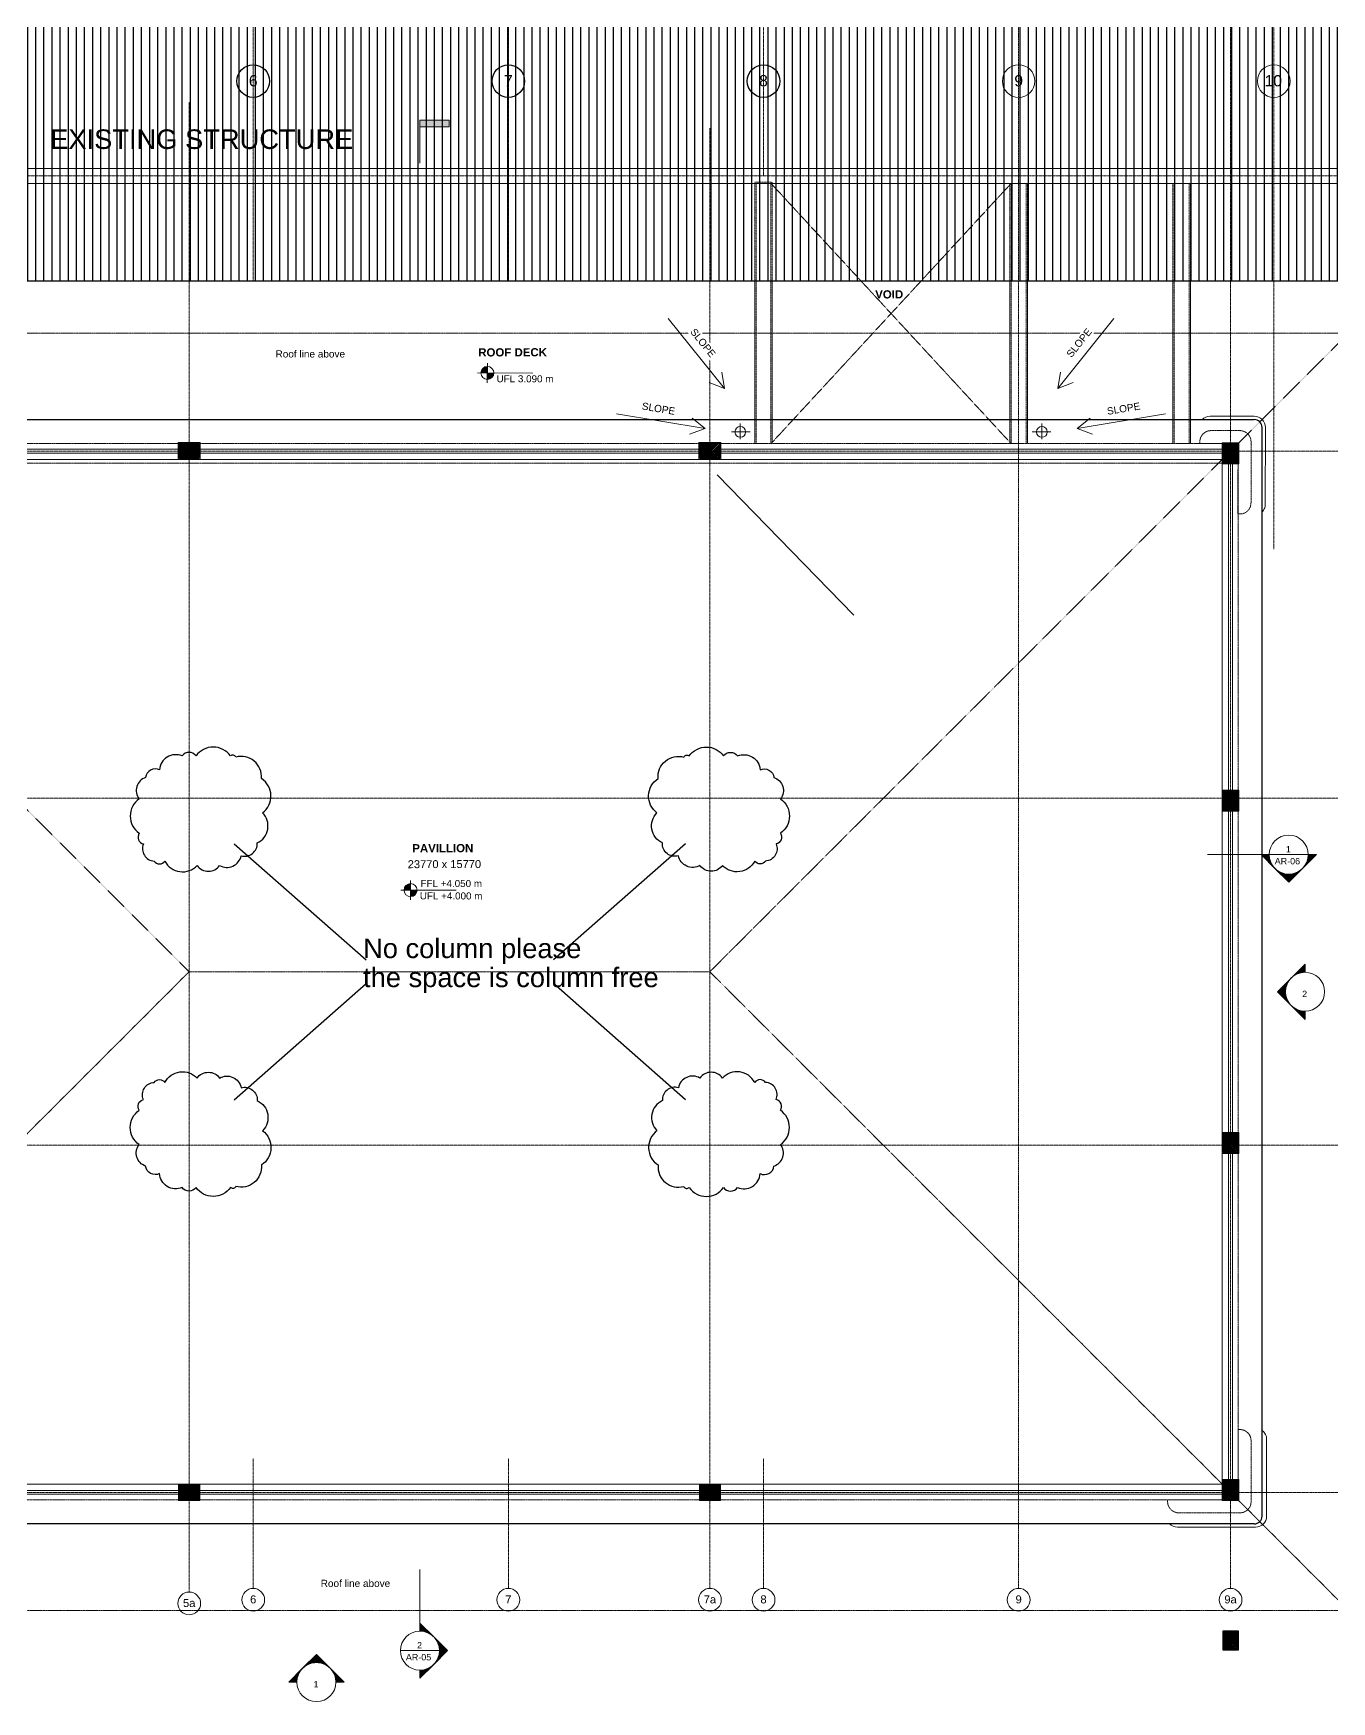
# Model space of a CAD drawing. Header units: millimetres. Extents: x 2659630 to 6742168, y -2425387 to -732288.
# Drawn here: x 4035450 to 4055396, y -1165443 to -1139807 of the extents above; entities that cross this region are included whole.
import ezdxf

# ---------------------------------------------------------------- set-up
doc = ezdxf.new("R2010")
doc.units = ezdxf.units.MM
for name, pattern in [('Grid Line', [22.225, 12.7, -3.175, 3.175, -3.175]), ('Hidden', [7.14375, 4.7625, -2.38125]), ('Overhead', [3.96875, 2.38125, -1.5875])]:
    doc.linetypes.add(name, pattern=pattern)
for name, color, linetype, lineweight in [('A-AREA-IDEN', 2, 'Continuous', 9), ('A-DETL-HDLN', 90, 'Hidden', 18), ('A-DETL-THIN', 151, 'Continuous', 18), ('A-FLOR-HRAL', 11, 'Continuous', 18), ('A-FLOR-OVHD', 1, 'Overhead', 18), ('A-GENM', 13, 'Continuous', 18), ('A-GRID-MODE', 80, 'Continuous', 0), ('A-hatch', 253, 'Continuous', 0), ('A-OVERHEAD LINE', 31, 'Continuous', 9), ('A-PLASTER', 50, 'Continuous', 0), ('A-TEXT', 211, 'Continuous', 9), ('A-WALL', 113, 'Continuous', 9), ('G-ANNO-DIMS', 111, 'Continuous', 9), ('G-ANNO-SYMB', 111, 'Continuous', 9), ('G-ANNO-TEXT', 231, 'Continuous', 9), ('licensing text', 7, 'Continuous', 5), ('S-GRID', 1, 'Continuous', 9), ('S-GRID-IDEN', 1, 'Continuous', 9)]:
    doc.layers.add(name, color=color, linetype=linetype, lineweight=lineweight)
for name, color, linetype in [('A-CORNICE', 20, 'Continuous'), ('A-LINE 08', 8, 'Continuous'), ('A-RCC LINE', 6, 'Continuous'), ('REVISION CLOUD', 7, 'Continuous')]:
    doc.layers.add(name, color=color, linetype=linetype)
doc.styles.add('Arial', font='arial.ttf', dxfattribs={"height": 123})
doc.styles.add('Arial_1', font='arial.ttf', dxfattribs={"height": 98.353293})
doc.styles.add('Arial_2', font='arial.ttf', dxfattribs={"height": 121.981135})
doc.styles.add('Arial_4', font='arial.ttf', dxfattribs={"height": 73.76497})
doc.styles.add('Arial_5', font='arial.ttf', dxfattribs={"height": 108.188623})
doc.styles.add('Arial_B', font='arialbd.ttf', dxfattribs={"height": 125.853552})

# ---------------------------------------------------------------- blocks, each defined once
blk = doc.blocks.new('Grid - M_Grid Head - Circle_02-314212-GROUND FLOOR PLAN_01')
at = {"layer": 'A-LINE 08'}
blk.add_circle((0, 0), 5, dxfattribs=at)
blk = doc.blocks.new('Spot Elevations - M_Spot Elevation - Target Filled-23738-GROUND FLOOR PLAN-01')
at = {"layer": 'G-ANNO-DIMS'}
h = blk.add_hatch(color=256, dxfattribs=at)
edge = h.paths.add_edge_path(flags=0)
edge.add_line((0, 0), (-2, 0))
edge.add_arc((0, 0), 2, 90, 180, ccw=False)
edge.add_line((0, 2), (0, 0))
h = blk.add_hatch(color=256, dxfattribs=at)
edge = h.paths.add_edge_path(flags=0)
edge.add_line((0, 0), (2, 0))
edge.add_arc((0, 0), 2, 270, 360, ccw=False)
edge.add_line((0, -2), (0, 0))
for p, q in [((-3, 0), (14, 0)), ((0, -3), (0, 3))]:
    blk.add_line(p, q, dxfattribs=at)
blk.add_circle((0, 0), 2, dxfattribs=at)
blk = doc.blocks.new('Section - M_Section Head - Filled-1049-GROUND FLOOR PLAN-01')
at = {"layer": 'G-ANNO-SYMB'}
h = blk.add_hatch(color=256, dxfattribs=at)
edge = h.paths.add_edge_path(flags=0)
edge.add_line((-6, 8.49), (-6, 6))
edge.add_arc((-6, 0), 6, 90, 135)
edge.add_line((-10.24, 4.24), (-6, 8.49))
h = blk.add_hatch(color=256, dxfattribs=at)
edge = h.paths.add_edge_path(flags=0)
edge.add_line((-6, 8.49), (-1.76, 4.24))
edge.add_arc((-6, 0), 6, 45, 90)
edge.add_line((-6, 6), (-6, 8.49))
h = blk.add_hatch(color=256, dxfattribs=at)
edge = h.paths.add_edge_path(flags=0)
edge.add_line((-14.49, 0), (-10.24, 4.24))
edge.add_arc((-6, 0), 6, 135, 180)
edge.add_line((-12, 0), (-14.49, 0))
h = blk.add_hatch(color=256, dxfattribs=at)
edge = h.paths.add_edge_path(flags=0)
edge.add_line((2.49, 0), (0, 0))
edge.add_arc((-6, 0), 6, 360, 405)
edge.add_line((-1.76, 4.24), (2.49, 0))
for p, q in [((-6, 8.49), (-14.49, 0)), ((-6, 8.49), (-10.24, 4.24)), ((-6, 8.49), (2.49, 0)), ((-6, 6), (-6, 8.49)), ((-6, 8.49), (-6, 6)), ((-1.76, 4.24), (-6, 8.49)), ((-10.24, 4.24), (-14.49, 0)), ((-12, 0), (-14.49, 0)), ((-14.49, 0), (-12, 0)), ((2.49, 0), (-1.76, 4.24)), ((0, 0), (2.49, 0)), ((0, 0), (2.49, 0))]:
    blk.add_line(p, q, dxfattribs=at)
for start, end in [(360, 180), (90, 135), (45, 90), (135, 180), (180, 360), (360, 45)]:
    blk.add_arc((-6, 0), 6, start, end, dxfattribs=at)
blk = doc.blocks.new('Section - M_Section Tail - Filled-28045-GROUND FLOOR PLAN-01')
at = {"layer": 'G-ANNO-SYMB'}
blk.add_hatch(color=256, dxfattribs=at).paths.add_polyline_path([(0, 9), (0, 0), (-2, 0), (-2, 9)], flags=0)
for p, q in [((0, 9), (-2, 9)), ((-2, 9), (-2, 0)), ((0, 0), (0, 9)), ((-2, 0), (0, 0))]:
    blk.add_line(p, q, dxfattribs=at)
blk = doc.blocks.new('Grid - M_Grid Head - Circle-24584-GROUND FLOOR PLAN-01')
at = {"layer": 'A-GRID-MODE'}
blk.add_circle((0, 0), 3.5, dxfattribs=at)

msp = doc.modelspace()

# ---------------------------------------------------------------- hatches: boundary and pattern name
at = {"layer": 'A-hatch', "true_color": 0x939598}
h = msp.add_hatch(dxfattribs=at)
h.set_pattern_fill('ANSI31', color=252, scale=5, angle=359.9997012)
h.set_pattern_definition([(44.99970117, (-4281815.864, -3257686.883), (-11.225261605, 11.225378697), [])])
h.paths.add_polyline_path([(4037693.911, -1146111.609), (4037693.911, -1146341.572), (4037993.911, -1146341.573), (4037993.911, -1146111.609)])
h = msp.add_hatch(dxfattribs=at)
h.set_pattern_fill('ANSI31', color=252, scale=5, angle=359.9997012)
h.set_pattern_definition([(44.99970117, (-4273815.774, -3257686.885), (-11.225261605, 11.225378697), [])])
h.paths.add_polyline_path([(4045993.977, -1146341.574), (4045993.977, -1146111.61), (4045693.977, -1146111.799), (4045693.977, -1146341.762)])
h = msp.add_hatch(dxfattribs=at)
h.set_pattern_fill('ANSI31', color=252, scale=5, angle=359.9997012)
h.set_pattern_definition([(44.99970117, (-4265927.365, -3257686.915), (-11.225261605, 11.225378697), [])])
h.paths.add_polyline_path([(4053727.384, -1146411.779), (4053957.384, -1146411.779), (4053957.386, -1146111.776), (4053727.386, -1146111.774)])
h = msp.add_hatch(dxfattribs=at)
h.set_pattern_fill('ANSI31', color=252, scale=5, angle=359.9997012)
h.set_pattern_definition([(44.99970117, (-4265927.392, -3262871.922), (-11.225261605, 11.225378697), [])])
h.paths.add_polyline_path([(4053957.358, -1151446.781), (4053727.358, -1151446.781), (4053727.356, -1151746.781), (4053847.356, -1151746.782), (4053957.356, -1151746.782)])
h = msp.add_hatch(dxfattribs=at)
h.set_pattern_fill('ANSI31', color=252, scale=5, angle=359.9997012)
h.set_pattern_definition([(44.99970117, (-4265927.383, -3268189.012), (-11.225261605, 11.225378697), [])])
h.paths.add_polyline_path([(4053957.368, -1156706.781), (4053727.368, -1156706.781), (4053727.366, -1157006.781), (4053957.366, -1157006.782)])
h = msp.add_hatch(dxfattribs=at)
h.set_pattern_fill('ANSI31', color=252, scale=5, angle=359.9997012)
h.set_pattern_definition([(44.99970117, (-4265927.422, -3273466.93), (-11.225261605, 11.225378697), [])])
h.paths.add_polyline_path([(4053957.328, -1162041.781), (4053727.328, -1162041.781), (4053727.326, -1162341.789), (4053847.327, -1162341.789), (4053957.326, -1162341.79)])
h = msp.add_hatch(dxfattribs=at)
h.set_pattern_fill('ANSI31', color=252, scale=5, angle=359.9997012)
h.set_pattern_definition([(44.99970117, (-4281815.864, -3273686.885), (-11.225261605, 11.225378697), [])])
h.paths.add_polyline_path([(4037693.911, -1162111.611), (4037693.911, -1162341.574), (4037993.911, -1162341.575), (4037993.911, -1162111.611)])
h = msp.add_hatch(dxfattribs=at)
h.set_pattern_fill('ANSI31', color=252, scale=5, angle=359.9997012)
h.set_pattern_definition([(44.99970117, (-4273815.774, -3273686.887), (-11.225261605, 11.225378697), [])])
h.paths.add_polyline_path([(4045993.977, -1162341.576), (4045993.977, -1162111.612), (4045693.977, -1162111.801), (4045693.977, -1162341.764)])
h = msp.add_hatch(dxfattribs=at)
h.set_pattern_fill('ANSI31', color=252, scale=5, angle=359.9997012)
h.set_pattern_definition([(44.99970117, (-4265917.032, -3275778.854), (-11.225261605, 11.225378697), [])])
h.paths.add_polyline_path([(4053957.37, -1164653.875), (4053727.37, -1164653.875), (4053727.367, -1164353.844), (4053957.367, -1164353.844)])

# ---------------------------------------------------------------- linework, layer by layer
at = {"layer": 'A-CORNICE'}
for p, q in [((4029477.368, -1145741.779), (4054207.368, -1145741.779)), ((4054327.368, -1162591.781), (4054327.368, -1145861.779)), ((4054207.368, -1162711.781), (4029477.368, -1162711.781))]:
    msp.add_line(p, q, dxfattribs=at)
for centre, start, end in [((4054207.368, -1145861.779), 0, 90), ((4054207.368, -1145861.779), 0, 90), ((4054207.368, -1162591.781), 270, 0)]:
    msp.add_arc(centre, 120, start, end, dxfattribs=at)
at = {"layer": 'A-DETL-HDLN'}
for p, q in [((4029727.368, -1146111.779), (4053957.368, -1146111.779)), ((4053957.368, -1162341.781), (4053957.368, -1146111.779)), ((4029727.368, -1146411.779), (4053957.368, -1146411.779)), ((4053957.368, -1162341.781), (4029727.368, -1162341.781))]:
    msp.add_line(p, q, dxfattribs=at)
at = {"layer": 'A-DETL-THIN'}
for p, q in [((4046067.952, -1145266.52), (4045204.679, -1144189.877)), ((4051186.744, -1145266.52), (4052050.017, -1144189.877)), ((4045770.61, -1145878.275), (4044409.367, -1145651.521)), ((4051484.086, -1145878.275), (4052845.329, -1145651.521)), ((4046310.654, -1146044.324), (4046310.654, -1145803.172)), ((4050944.041, -1146044.324), (4050944.041, -1145803.172)), ((4046461.77, -1145931.335), (4046175.202, -1145931.335)), ((4050792.926, -1145931.335), (4051079.494, -1145931.335))]:
    msp.add_line(p, q, dxfattribs=at)
for points in [[(4045831.984, -1145169.854), (4046067.952, -1145266.52), (4046024.885, -1145015.183)], [(4051422.712, -1145169.854), (4051186.744, -1145266.52), (4051229.811, -1145015.183)], [(4045530.299, -1145963.575), (4045770.61, -1145878.275), (4045570.927, -1145719.683)], [(4051724.396, -1145963.575), (4051484.086, -1145878.275), (4051683.769, -1145719.683)]]:
    msp.add_lwpolyline(points, dxfattribs=at)
for centre in [(4046310.654, -1145931.335), (4050944.041, -1145931.335)]:
    msp.add_circle(centre, 82.552, dxfattribs=at)
at = {"layer": 'A-FLOR-HRAL', "extrusion": (0, -7.12328e-06, 1)}
for p, q in [((4037673.803, -1146196.779), (4029969.368, -1146196.778)), ((4037673.803, -1146256.779), (4029969.368, -1146256.778)), ((4038013.911, -1146196.779), (4045673.87, -1146196.778)), ((4038013.911, -1146256.779), (4045673.87, -1146256.778)), ((4046013.977, -1146196.778), (4053715.368, -1146196.777)), ((4046013.977, -1146256.778), (4053715.368, -1146256.777))]:
    msp.add_line(p, q, dxfattribs=at)
at = {"layer": 'A-FLOR-HRAL'}
for p, q in [((4053812.368, -1151434.781), (4053812.368, -1146423.779)), ((4053872.368, -1151434.781), (4053872.368, -1146423.779)), ((4053812.368, -1156694.781), (4053812.368, -1151758.781)), ((4053872.368, -1156694.781), (4053872.368, -1151758.781)), ((4053812.368, -1162029.781), (4053812.368, -1157018.781)), ((4053872.368, -1162029.781), (4053872.368, -1157018.781)), ((4037681.911, -1162196.781), (4029969.368, -1162196.781)), ((4037681.911, -1162256.781), (4029969.368, -1162256.781)), ((4045681.977, -1162196.781), (4038005.911, -1162196.781)), ((4045681.977, -1162256.781), (4038005.911, -1162256.781)), ((4053715.332, -1162196.781), (4046005.977, -1162196.781)), ((4053715.332, -1162256.781), (4046005.977, -1162256.781))]:
    msp.add_line(p, q, dxfattribs=at)
at = {"layer": 'A-FLOR-OVHD'}
for p, q in [((4050587.368, -1163702.506), (4050587.368, -1124047.094)), ((4050452.285, -1143612.087), (4050452.286, -1142112.088)), ((4050472.284, -1146111.779), (4050472.286, -1142112.088)), ((4050702.134, -1142112.088), (4050702.131, -1146111.779)), ((4050722.134, -1142112.088), (4050722.133, -1143612.088)), ((4052957.369, -1143612.1, 0), (4052957.37, -1142112.088, 0)), ((4052977.368, -1142112.069, 0), (4052977.368, -1146111.779, 0)), ((4053207.368, -1146111.779, 0), (4053207.368, -1142112.099, 0)), ((4053227.371, -1142112.088, 0), (4053227.37, -1143612.101, 0))]:
    msp.add_line(p, q, dxfattribs=at)
for points in [[(4046532.24, -1143612.067), (4046532.222, -1142092.067), (4046802.361, -1142092.067), (4046802.379, -1143612.068)], [(4046552.27, -1146112.013), (4046552.223, -1142112.067), (4046782.361, -1142112.067), (4046782.408, -1146112.013)]]:
    msp.add_lwpolyline(points, dxfattribs=at)
for points in [[(4053372.317, -1146111.771, -0.457417609), (4053542.317, -1145911.771), (4053987.363, -1145911.779, -0.414213562), (4054157.363, -1146081.779), (4054157.12, -1147021.818, -0.414213562), (4053987.12, -1147191.818), (4053957.12, -1147191.818), (4053957.368, -1146111.779), (4053372.317, -1146111.772)], [(4052877.368, -1162341.791, 0.457417609), (4053047.368, -1162541.791), (4053987.368, -1162541.781, 0.414213562), (4054157.368, -1162371.781), (4054157.368, -1161431.781, 0.414213562), (4053987.368, -1161261.781), (4053957.368, -1161261.781), (4053957.373, -1162341.781), (4052877.368, -1162341.791)]]:
    msp.add_lwpolyline(points, format="xyb", close=True, dxfattribs=at)
at = {"layer": 'A-GENM'}
for p, q in [((4053372.323, -1146111.879), (4053352.323, -1146111.879)), ((4053487.323, -1146111.879), (4053372.323, -1146111.879)), ((4053957.089, -1147191.899), (4053957.088, -1147076.899)), ((4053957.124, -1147191.818), (4053957.124, -1147076.818))]:
    msp.add_line(p, q, dxfattribs=at)
at = {"layer": 'A-LINE 08'}
msp.add_line((4018212.284, -1143611.919), (4075122.284, -1143612.216), dxfattribs=at)
at = {"layer": 'A-OVERHEAD LINE', "linetype": 'Hidden'}
for p, q in [((4046782.409, -1146112.013), (4050472.287, -1142112.09)), ((4046782.429, -1142112.068), (4050472.127, -1146111.888)), ((4037842.369, -1154226.78), (4028027.368, -1144411.779)), ((4055657.368, -1144411.779), (4045842.368, -1154226.78)), ((4037842.369, -1154226.78), (4028027.368, -1164041.781)), ((4037842.369, -1154226.78), (4045842.368, -1154226.78)), ((4055657.368, -1164041.781), (4045842.368, -1154226.78))]:
    msp.add_line(p, q, dxfattribs=at)
msp.add_lwpolyline([(4055657.368, -1164041.781), (4028027.368, -1164041.781), (4028027.368, -1158706.781), (4023297.368, -1158706.781), (4023297.368, -1149746.781), (4028027.368, -1149746.781), (4028027.368, -1144411.779), (4055657.368, -1144411.779)], close=True, dxfattribs=at)
at = {"layer": 'A-PLASTER'}
for p, q in [((4053527.367, -1145691.85), (4054207.356, -1145691.831)), ((4054377.357, -1145861.83), (4054377.123, -1147041.897)), ((4054397.368, -1162591.781), (4054397.368, -1161411.781)), ((4053027.367, -1162761.791), (4054227.368, -1162761.781))]:
    msp.add_line(p, q, dxfattribs=at)
for points in [[(4037673.803, -1146091.88), (4038013.911, -1146091.88), (4038013.911, -1146353.779), (4037673.803, -1146353.779)], [(4045673.87, -1146091.88), (4046013.977, -1146091.88), (4046013.977, -1146353.779), (4045673.87, -1146353.779)], [(4053715.368, -1146099.779), (4053969.368, -1146099.779), (4053969.368, -1146423.779), (4053715.368, -1146423.779)], [(4053969.359, -1151434.781), (4053715.368, -1151434.781), (4053715.368, -1151758.781), (4053969.359, -1151758.781)], [(4053715.376, -1156694.781), (4053969.362, -1156694.781), (4053969.355, -1157018.781), (4053715.368, -1157018.781)], [(4053715.332, -1162029.781), (4053969.368, -1162029.781), (4053969.368, -1162353.781), (4053715.332, -1162353.781)], [(4037681.911, -1162099.78), (4038005.911, -1162099.782), (4038005.911, -1162353.785), (4037681.911, -1162353.782)], [(4045681.977, -1162099.781), (4046005.977, -1162099.781), (4046005.977, -1162353.783), (4045681.977, -1162353.783)]]:
    msp.add_lwpolyline(points, close=True, dxfattribs=at)
for centre, start, end in [((4053527.368, -1145861.851), 90.0002868, 135.0647788), ((4054207.356, -1145861.831), 0.0003227, 90.0002868), ((4054207.123, -1147041.898), 314.9016769, 321.4288555), ((4054207.123, -1147041.898), 321.4288593, 334.2860009), ((4054207.123, -1147041.898), 334.2860019, 347.1431438), ((4054207.123, -1147041.898), 347.1431444, 0.0002868), ((4054227.368, -1161411.781), 51.4285731, 53.9681214), ((4054227.368, -1161411.781), 38.5714313, 51.428572), ((4054227.368, -1161411.781), 25.714286, 38.5714275), ((4054227.368, -1161411.781), 12.857143, 25.7142848), ((4054227.368, -1161411.781), 0, 12.8571424), ((4053027.367, -1162591.791), 224.9010425, 270), ((4054227.368, -1162591.781), 270, 359.9999641)]:
    msp.add_arc(centre, 170, start, end, dxfattribs=at)
at = {"layer": 'A-RCC LINE'}
for points in [[(4037693.911, -1146111.778), (4037993.911, -1146111.78), (4037993.911, -1146341.783), (4037693.911, -1146341.78)], [(4045693.977, -1146111.779), (4045993.977, -1146111.779), (4045993.977, -1146341.781), (4045693.977, -1146341.781)], [(4053727.368, -1146111.779), (4053957.368, -1146111.779), (4053957.368, -1146411.779), (4053727.368, -1146411.779)], [(4053957.359, -1151446.781), (4053727.368, -1151446.781), (4053727.368, -1151746.781), (4053957.359, -1151746.781)], [(4053727.375, -1156706.781), (4053957.362, -1156706.781), (4053957.355, -1157006.781), (4053727.368, -1157006.781)], [(4053727.332, -1162041.781), (4053957.368, -1162041.781), (4053957.368, -1162341.781), (4053727.332, -1162341.781)], [(4037693.911, -1162111.78), (4037993.911, -1162111.782), (4037993.911, -1162341.784), (4037693.911, -1162341.782)], [(4045693.977, -1162111.781), (4045993.977, -1162111.781), (4045993.977, -1162341.783), (4045693.977, -1162341.783)], [(4053727.368, -1164353.859), (4053957.368, -1164353.859), (4053957.368, -1164653.859), (4053727.368, -1164653.859)]]:
    msp.add_lwpolyline(points, close=True, dxfattribs=at)
at = {"layer": 'A-WALL'}
for p, q in [((4019942.295, -1141881.261), (4073392.293, -1141883.134)), ((4073622.292, -1142112.951), (4019712.294, -1142111.5)), ((4050452.284, -1146111.779), (4050452.285, -1143612.087)), ((4050722.133, -1143612.088), (4050722.131, -1146111.779)), ((4052957.368, -1146111.779, 0), (4052957.369, -1143612.1, 0)), ((4053227.37, -1143612.101, 0), (4053227.368, -1146111.779, 0)), ((4029969.368, -1146353.779), (4053715.368, -1146353.779)), ((4053202.265, -1146342.047), (4053202.265, -1146342.047)), ((4053715.368, -1162099.781), (4053715.368, -1146353.779)), ((4053957.368, -1161261.781), (4053957.368, -1161376.781)), ((4053715.368, -1162099.781), (4029969.368, -1162099.781))]:
    msp.add_line(p, q, dxfattribs=at)
for points in [[(4046532.27, -1146112.014), (4046532.24, -1143612.067)], [(4046802.379, -1143612.068), (4046802.408, -1146112.013)]]:
    msp.add_lwpolyline(points, dxfattribs=at)
at = {"layer": 'G-ANNO-SYMB'}
for p, q in [((4041388.368, -1141143.355), (4041388.368, -1141803.053)), ((4054436.926, -1152426.976), (4053488.334, -1152426.976)), ((4054436.926, -1152426.976), (4055036.926, -1152426.976)), ((4041388.368, -1164359.305), (4041388.368, -1163410.714)), ((4041088.368, -1164659.305), (4041688.368, -1164659.305))]:
    msp.add_line(p, q, dxfattribs=at)
at = {"layer": 'REVISION CLOUD', "ltscale": 2500}
for points in [[(4045957.08, -1146591.4), (4048054.093, -1148748.892)], [(4038534.004, -1152260.043), (4040560.9, -1154045.32)], [(4045468.219, -1152260.043), (4043441.323, -1154045.32)], [(4038534.004, -1156193.517), (4040560.9, -1154408.24)], [(4045468.219, -1156193.517), (4043441.323, -1154408.24)]]:
    msp.add_lwpolyline(points, dxfattribs=at)
for points in [[(4037388.178, -1151125.48, 0.52056705), (4037173.779, -1151240.843, 0.52056705), (4037074.832, -1151570.451, 0.52056705), (4037074.832, -1152097.829, 0.52056705), (4037074.832, -1152097.829, 0.52056705), (4037140.804, -1152262.633, 0.52056705), (4037305.723, -1152526.318, 0.52056705), (4037470.643, -1152526.318, 0.52056705), (4037965.402, -1152592.241, 0.52056705), (4038311.734, -1152592.241, 0.52056705), (4038641.573, -1152443.916, 0.52056705), (4038888.947, -1152246.15, 0.52056705), (4038971.412, -1151784.7, 0.52056705), (4038954.919, -1151257.326, 0.52056705), (4038954.919, -1151257.326, 0.52056705), (4038954.919, -1151257.326, 0.52056705), (4038559.108, -1150927.714, 0.52056705), (4038559.108, -1150927.714, 0.52056705), (4038476.653, -1150911.235, 0.52056705), (4037948.909, -1150911.235, 0.52056705), (4037948.909, -1150911.235, 0.52056705), (4037734.51, -1150911.235, 0.52056705), (4037388.178, -1151125.48)], [(4046614.045, -1151125.48, -0.52056705), (4046828.443, -1151240.843, -0.52056705), (4046927.391, -1151570.451, -0.52056705), (4046927.391, -1152097.829, -0.52056705), (4046927.391, -1152097.829, -0.52056705), (4046861.419, -1152262.633, -0.52056705), (4046696.5, -1152526.318, -0.52056705), (4046531.58, -1152526.318, -0.52056705), (4046036.821, -1152592.241, -0.52056705), (4045690.489, -1152592.241, -0.52056705), (4045360.65, -1152443.916, -0.52056705), (4045113.276, -1152246.15, -0.52056705), (4045030.811, -1151784.7, -0.52056705), (4045047.304, -1151257.326, -0.52056705), (4045047.304, -1151257.326, -0.52056705), (4045047.304, -1151257.326, -0.52056705), (4045443.115, -1150927.714, -0.52056705), (4045443.115, -1150927.714, -0.52056705), (4045525.57, -1150911.235, -0.52056705), (4046053.314, -1150911.235, -0.52056705), (4046053.314, -1150911.235, -0.52056705), (4046267.713, -1150911.235, -0.52056705), (4046614.045, -1151125.48)], [(4037388.178, -1157328.08, -0.52056705), (4037173.779, -1157212.717, -0.52056705), (4037074.832, -1156883.109, -0.52056705), (4037074.832, -1156355.731, -0.52056705), (4037074.832, -1156355.731, -0.52056705), (4037140.804, -1156190.927, -0.52056705), (4037305.723, -1155927.242, -0.52056705), (4037470.643, -1155927.242, -0.52056705), (4037965.402, -1155861.319, -0.52056705), (4038311.734, -1155861.319, -0.52056705), (4038641.573, -1156009.644, -0.52056705), (4038888.947, -1156207.41, -0.52056705), (4038971.412, -1156668.86, -0.52056705), (4038954.919, -1157196.234, -0.52056705), (4038954.919, -1157196.234, -0.52056705), (4038954.919, -1157196.234, -0.52056705), (4038559.108, -1157525.846, -0.52056705), (4038559.108, -1157525.846, -0.52056705), (4038476.653, -1157542.325, -0.52056705), (4037948.909, -1157542.325, -0.52056705), (4037948.909, -1157542.325, -0.52056705), (4037734.51, -1157542.325, -0.52056705), (4037388.178, -1157328.08)], [(4046614.045, -1157328.08, 0.52056705), (4046828.443, -1157212.717, 0.52056705), (4046927.391, -1156883.109, 0.52056705), (4046927.391, -1156355.731, 0.52056705), (4046927.391, -1156355.731, 0.52056705), (4046861.419, -1156190.927, 0.52056705), (4046696.5, -1155927.242, 0.52056705), (4046531.58, -1155927.242, 0.52056705), (4046036.821, -1155861.319, 0.52056705), (4045690.489, -1155861.319, 0.52056705), (4045360.65, -1156009.644, 0.52056705), (4045113.276, -1156207.41, 0.52056705), (4045030.811, -1156668.86, 0.52056705), (4045047.304, -1157196.234, 0.52056705), (4045047.304, -1157196.234, 0.52056705), (4045047.304, -1157196.234, 0.52056705), (4045443.115, -1157525.846, 0.52056705), (4045443.115, -1157525.846, 0.52056705), (4045525.57, -1157542.325, 0.52056705), (4046053.314, -1157542.325, 0.52056705), (4046053.314, -1157542.325, 0.52056705), (4046267.713, -1157542.325, 0.52056705), (4046614.045, -1157328.08)]]:
    msp.add_lwpolyline(points, format="xyb", dxfattribs=at)
at = {"layer": 'S-GRID', "linetype": 'Grid Line'}
for p, q in [((4054507.368, -1147734.744), (4054507.368, -1124047.094)), ((4037843.911, -1163758.177), (4037843.911, -1140862.236)), ((4045843.977, -1163702.506), (4045843.977, -1141262.485)), ((4016758.686, -1141996.937), (4074940.721, -1141996.937)), ((4022700.436, -1146226.779), (4056279.34, -1146226.779)), ((4022700.436, -1151561.781), (4056279.34, -1151561.781)), ((4056279.412, -1156891.781), (4022700.436, -1156891.781)), ((4038827.368, -1163702.506), (4038827.368, -1161702.506)), ((4042747.368, -1163702.506), (4042747.368, -1161702.506)), ((4046667.368, -1163702.506), (4046667.368, -1161702.506)), ((4056279.34, -1162226.781), (4022700.436, -1162226.781))]:
    msp.add_line(p, q, dxfattribs=at)
at = {"layer": 'S-GRID-IDEN'}
for centre in [(4046667.368, -1140540.348), (4050587.368, -1140540.348), (4054507.368, -1140540.348)]:
    msp.add_circle(centre, 250, dxfattribs=at)

# ---------------------------------------------------------------- block references
at = {"layer": 'A-GRID-MODE', "xscale": 49.99999999999998, "yscale": 49.99999999999998, "zscale": 49.99999999999998, "rotation": 180}
for p in [(4037843.911, -1163933.177), (4038827.368, -1163877.506), (4042747.368, -1163877.506), (4045843.977, -1163877.506), (4046667.368, -1163877.506), (4050587.368, -1163877.506), (4053842.368, -1163877.506)]:
    msp.add_blockref('Grid - M_Grid Head - Circle-24584-GROUND FLOOR PLAN-01', p, dxfattribs=at)
at = {"layer": 'G-ANNO-DIMS', "xscale": 49.99999999999999, "yscale": 49.99999999999999, "zscale": 49.99999999999999, "rotation": 359.8685894492955}
for p in [(4042424.5, -1145025.572), (4041245.221, -1152972.066)]:
    msp.add_blockref('Spot Elevations - M_Spot Elevation - Target Filled-23738-GROUND FLOOR PLAN-01', p, dxfattribs=at)
at = {"layer": 'G-ANNO-SYMB', "extrusion": (0, 0, -1), "xscale": -49.99999999999998, "yscale": 49.99999999999998, "zscale": 49.99999999999998, "rotation": 89.9999999999999}
msp.add_blockref('Section - M_Section Tail - Filled-28045-GROUND FLOOR PLAN-01', (-4041388.368, -1141243.355), dxfattribs=at)
at = {"layer": 'G-ANNO-SYMB', "yscale": 49.99999999999998, "zscale": 49.99999999999998}
for p, xscale, rotation in [((4055036.926, -1152426.976), -49.99999999999998, 180), ((4054987.012, -1154234.869), 49.99999999999998, 90), ((4041388.368, -1164959.305), 49.99999999999998, 270)]:
    msp.add_blockref('Section - M_Section Head - Filled-1049-GROUND FLOOR PLAN-01', p, dxfattribs=dict(at, xscale=xscale, rotation=rotation))
at = {"layer": 'G-ANNO-SYMB', "xscale": 49.99999999999998, "yscale": 49.99999999999998, "zscale": 49.99999999999998}
msp.add_blockref('Section - M_Section Head - Filled-1049-GROUND FLOOR PLAN-01', (4040098.605, -1165142.585), dxfattribs=at)
at = {"layer": 'S-GRID-IDEN', "xscale": 49.99999999999998, "yscale": 49.99999999999998, "zscale": 49.99999999999998}
for p in [(4038827.368, -1140540.348), (4042747.368, -1140540.348), (4046667.368, -1140540.348)]:
    msp.add_blockref('Grid - M_Grid Head - Circle_02-314212-GROUND FLOOR PLAN_01', p, dxfattribs=at)

# ---------------------------------------------------------------- texts
at = {"layer": 'A-AREA-IDEN', "attachment_point": 2, "rotation": 0.1314106, "line_spacing_factor": 0.938532}
for s, insert, char_height, width, style in [('VOID', (4048598.049, -1143754.559), 125.8536, 1345.94379, 'Arial_B'), ('ROOF DECK', (4042812.274, -1144645.058), 125.8536, 1345.94379, 'Arial_B'), ('PAVILLION', (4041739.973, -1152264.796), 125.8536, 1345.94379, 'Arial_B'), ('23770 x 15770', (4041764.851, -1152511.877), 121.98114, 1119.1875, 'Arial_2')]:
    msp.add_mtext(s, dxfattribs=dict(at, insert=insert, char_height=char_height, width=width, style=style))
at = {"layer": 'A-TEXT', "char_height": 110, "width": 1886.99183, "attachment_point": 1, "line_spacing_factor": 1.010232, "style": 'Arial_1'}
for insert in [(4039170.684, -1144677.644), (4039864.477, -1163570.203)]:
    msp.add_mtext('Roof line above', dxfattribs=dict(at, insert=insert))
at = {"layer": 'G-ANNO-DIMS', "char_height": 108.18862, "attachment_point": 1, "rotation": 359.8685894, "line_spacing_factor": 0.938532, "style": 'Arial_5'}
for s, insert, width in [('UFL 3.090 m', (4042566.441, -1145059.703), 1040.12588), ('FFL +4.050 m', (4041397.946, -1152815.058), 1020.32652), ('UFL +4.000 m', (4041387.163, -1153006.197), 1040.12588)]:
    msp.add_mtext(s, dxfattribs=dict(at, insert=insert, width=width))
at = {"layer": 'G-ANNO-SYMB', "line_spacing_factor": 0.938532, "style": 'Arial_1'}
for s, insert, char_height, width, attachment_point in [('1', (4054731.096, -1152295.302), 98.353, 91.19402, 2), ('AR-06', (4054716.352, -1152478.265), 98.3533, 891.72152, 2), ('2', (4054981.183, -1154616.804), 98.353, 91.19402, 8), ('2', (4041382.538, -1164527.631), 98.353, 91.19402, 2), ('AR-05', (4041367.794, -1164710.594), 98.3533, 891.72152, 2), ('1', (4039792.775, -1165224.52), 98.353, 91.19402, 8)]:
    msp.add_mtext(s, dxfattribs=dict(at, insert=insert, char_height=char_height, width=width, attachment_point=attachment_point))
at = {"layer": 'licensing text', "style": 'Arial'}
for s, p in [('No column please', (4040515.215, -1154017.016)), ('the space is column free', (4040515.215, -1154463.196))]:
    msp.add_text(s, height=300, rotation=359.999975, dxfattribs=at).set_placement(p)
at = {"layer": 'licensing text', "insert": (4038036.078, -1141283.094), "char_height": 300, "width": 5133.57598, "attachment_point": 2, "rotation": 359.999975, "line_spacing_factor": 0.938532, "style": 'Arial'}
msp.add_mtext('EXISTING STRUCTURE', dxfattribs=at)
at = {"layer": 'S-GRID-IDEN', "style": 'Arial'}
for s, height, p in [('8', 172.118, (4046600.855, -1140621.061)), ('9', 172.118, (4050520.738, -1140621.061)), ('10', 172.1183, (4054366.243, -1140621.061))]:
    msp.add_text(s, height=height, dxfattribs=at).set_placement(p)

# ---------------------------------------------------------------- next in the draw order: texts
at = {"layer": 'A-GRID-MODE', "width": 114, "attachment_point": 2, "line_spacing_factor": 0.938532, "style": 'Arial', "bg_fill": 3, "box_fill_scale": 1.25, "bg_fill_color": 0, "bg_fill_transparency": 0}
for s, insert, char_height in [('5a', (4037843.972, -1163865.677), 122.9416), ('6', (4038827.43, -1163810.005), 122.942), ('7', (4042747.43, -1163810.005), 122.942), ('7a', (4045844.039, -1163810.005), 122.9416), ('8', (4046667.43, -1163810.005), 122.942), ('9', (4050587.43, -1163810.005), 122.942), ('9a', (4053842.43, -1163810.005), 122.9416)]:
    msp.add_mtext(s, dxfattribs=dict(at, insert=insert, char_height=char_height))
at = {"layer": 'G-ANNO-TEXT', "color": 7, "char_height": 110.6475, "width": 614.25, "line_spacing_factor": 0.938532, "style": 'Arial_4', "bg_fill": 3, "box_fill_scale": 1.25, "bg_fill_color": 0, "bg_fill_transparency": 0}
for insert, attachment_point, rotation in [((4045942.575, -1144728.496), 3, 308.7233023), ((4051312.12, -1144728.496), 1, 51.2766977), ((4045318.427, -1145560.911), 3, 350.5425831), ((4051936.268, -1145560.911), 1, 9.4574169)]:
    msp.add_mtext('SLOPE', dxfattribs=dict(at, insert=insert, attachment_point=attachment_point, rotation=rotation))
at = {"layer": 'S-GRID-IDEN', "char_height": 172.118, "width": 159.59215, "attachment_point": 2, "line_spacing_factor": 0.938532, "style": 'Arial_2', "bg_fill": 3, "box_fill_scale": 1.25, "bg_fill_color": 0, "bg_fill_transparency": 0}
for s, insert in [('6', (4038827.307, -1140448.943)), ('7', (4042747.307, -1140448.943)), ('8', (4046667.307, -1140448.943))]:
    msp.add_mtext(s, dxfattribs=dict(at, insert=insert))

# ---------------------------------------------------------------- next in the draw order: hatches: boundary and pattern name
at = {"layer": 'A-LINE 08'}
h = msp.add_hatch(dxfattribs=at)
h.set_pattern_fill('ANSI31', color=256, scale=1000, angle=45, style=0)
h.set_pattern_definition([(90, (3860487.59, -1238069.58), (-125, 0), [])])
h.paths.add_polyline_path([(4075127.377, -1125912.077), (4018217.377, -1125912.065), (4018217.377, -1125916.95), (4027067.368, -1134766.937), (4066277.377, -1134766.946)])
h.paths.add_polyline_path([(4066277.377, -1134766.946), (4027067.385, -1134766.937), (4018217.393, -1143612.061), (4075127.373, -1143612.073)])

# ---------------------------------------------------------------- next in the draw order: linework, layer by layer
at = {"layer": 'S-GRID', "linetype": 'Grid Line'}
for p, q in [((4038827.368, -1143612.026), (4038827.368, -1124047.094)), ((4042747.368, -1143612.047), (4042747.368, -1124047.094)), ((4046667.368, -1141996.937), (4046667.368, -1124047.094)), ((4053842.368, -1163702.506), (4053842.368, -1124047.094))]:
    msp.add_line(p, q, dxfattribs=at)

doc.saveas('drawing.dxf')
